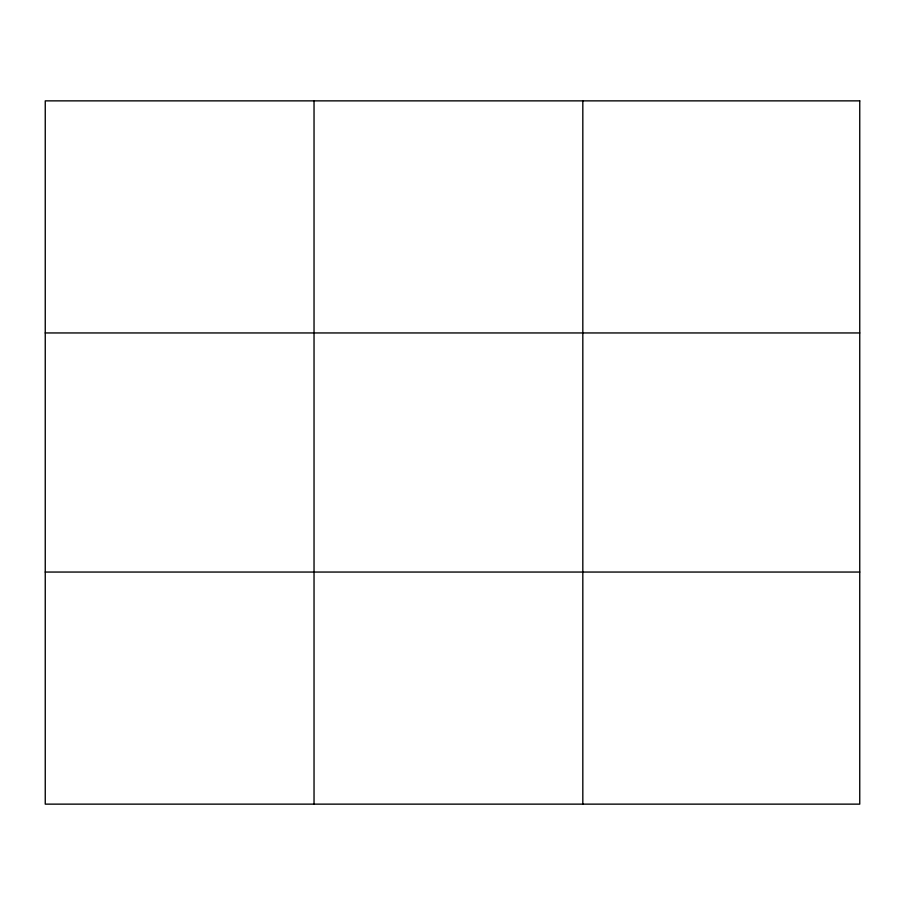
<?xml version="1.0" encoding="UTF-8"?>
<svg xmlns="http://www.w3.org/2000/svg" width="905" height="905" viewBox="0 0 905 905"><rect width="100%" height="100%" fill="white"/><g stroke="black" fill="none" stroke-linecap="round" stroke-linejoin="round"><path stroke-width="1.36" d="M314.035 804.138L314.035 100.862M582.82 804.138L582.82 100.862M45.25 332.95L859.75 332.95M45.25 572.051L859.75 572.051M859.75 100.862L859.75 804.138L45.25 804.138L45.25 100.862L859.75 100.862"/></g></svg>
